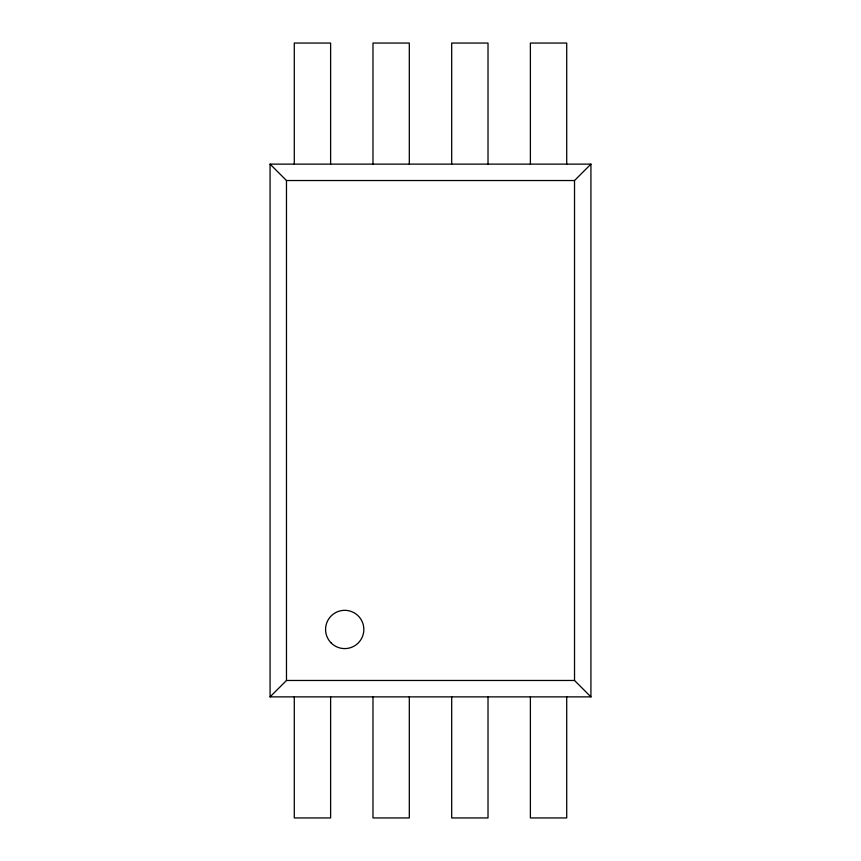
<?xml version="1.0" encoding="UTF-8"?>
<svg xmlns="http://www.w3.org/2000/svg" width="861" height="861" viewBox="0 0 861 861"><rect width="100%" height="100%" fill="white"/><g stroke="black" fill="none" stroke-linecap="round" stroke-linejoin="round"><path stroke-width="1.29" d="M590.926 696.872L574.524 680.47L574.524 180.53L590.926 164.128L270.074 164.128L270.074 696.872L590.926 696.872L590.926 164.128M270.074 696.872L286.476 680.47L286.476 180.53L270.074 164.128M286.476 180.53L574.524 180.53M286.476 680.47L574.524 680.47M566.71 164.128L566.71 43.05L530.387 43.05L530.387 164.128M566.71 696.872L566.71 817.95L530.387 817.95L530.387 696.872M488.015 164.128L488.015 43.05L451.691 43.05L451.691 164.128M488.015 696.872L488.015 817.95L451.691 817.95L451.691 696.872M409.309 164.128L409.309 43.05L372.985 43.05L372.985 164.128M409.309 696.872L409.309 817.95L372.985 817.95L372.985 696.872M330.613 164.128L330.613 43.05L294.29 43.05L294.29 164.128M330.613 696.872L330.613 817.95L294.29 817.95L294.29 696.872M331.184 642.984A19.125 19.125 0 0 0 363.191 634.406A19.125 19.125 0 0 0 339.761 610.976A19.125 19.125 0 0 0 331.184 642.984"/></g></svg>
